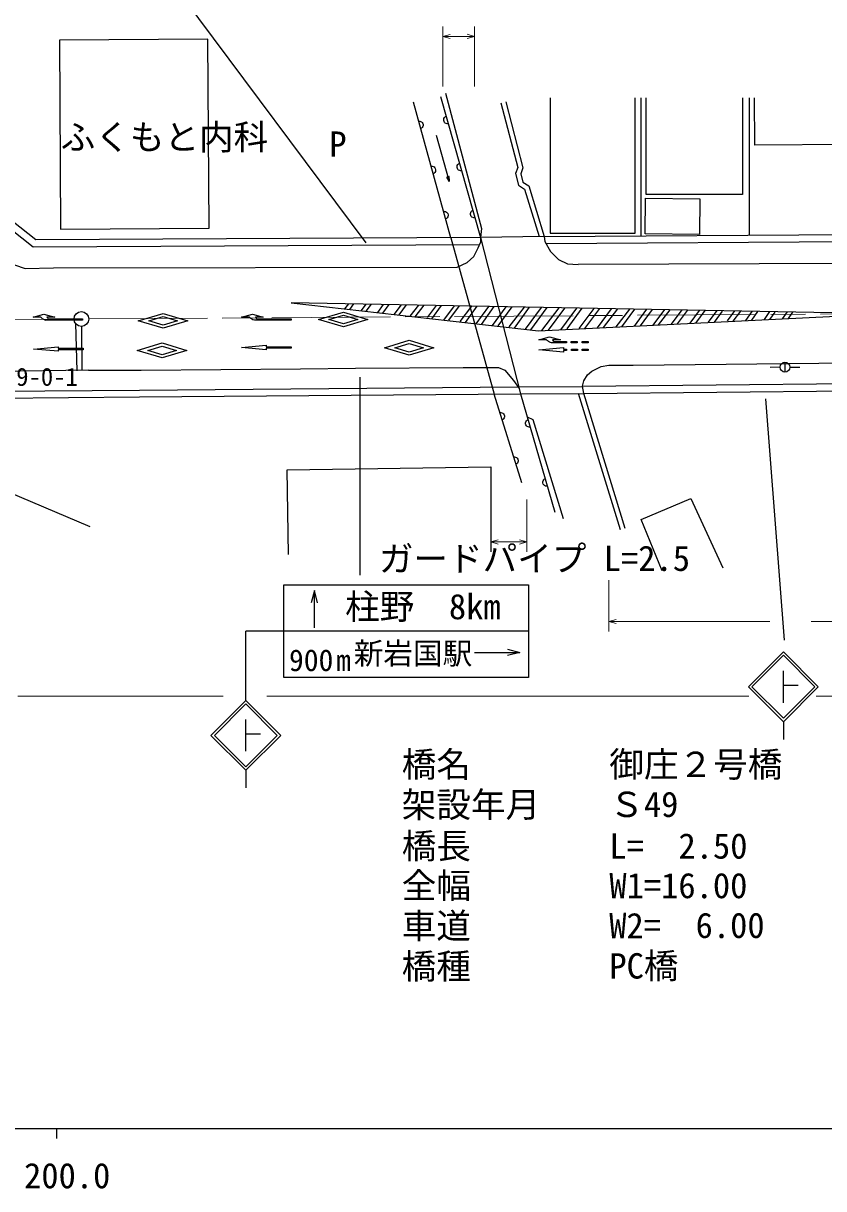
# Model space of a CAD drawing. Units: millimetres, scale not verified. Extents: x 40000 to 680000, y 20000 to 380000.
# Drawn here: x 264642 to 345602, y 198923 to 316805 of the extents above; entities that cross this region are included whole.
import ezdxf
from ezdxf.enums import TextEntityAlignment as Align

# ---------------------------------------------------------------- set-up
doc = ezdxf.new("R2010")
doc.units = ezdxf.units.MM
doc.header["$LTSCALE"] = 1000
doc.linetypes.add('CHAIN', pattern=[18.5, 12, -1.5, 3.5, -1.5])
for name, color, linetype, lineweight in [('M-BGD', 7, 'Continuous', 25), ('M-BMK', 2, 'CHAIN', 13), ('M-BMK-SRVR', 3, 'Continuous', 25), ('M-STR-HTXT', 7, 'Continuous', 13), ('M-STR-STR1', 1, 'Continuous', 25), ('M-STR-STRC', 7, 'Continuous', 25), ('M-TTL-BAND', 7, 'Continuous', 25)]:
    doc.layers.add(name, color=color, linetype=linetype, lineweight=lineweight)
doc.styles.add('ＭＳ ゴシック', font='')
doc.styles.get('ＭＳ ゴシック').set_extended_font_data('MS Gothic')

msp = doc.modelspace()

# ---------------------------------------------------------------- linework, layer by layer
at = {"layer": 'M-BGD'}
for p, q in [((283319, 315194), (268291, 315110)), ((268291, 315110), (268398, 295998)), ((283426, 296082), (283319, 315194)), ((306830, 309385), (310884, 295138)), ((307349, 309743), (310975, 296039)), ((313440, 308873), (315180, 302202)), ((317938, 309280), (317938, 295579)), ((326520, 295579), (326520, 309280)), ((327129, 295307), (327128, 309280)), ((327638, 299473), (327638, 309280)), ((337373, 309280), (337373, 299473)), ((338086, 295379), (338085, 309280)), ((338635, 304485), (338611, 309280)), ((307902, 295121), (304118, 308817)), ((312956, 308746), (314657, 302224)), ((304643, 306920), (304740, 306914)), ((304740, 306914), (304828, 306888)), ((304828, 306888), (304933, 306839)), ((304933, 306839), (305002, 306766)), ((305002, 306766), (305054, 306683)), ((305054, 306683), (305087, 306564)), ((305087, 306564), (305086, 306466)), ((307167, 306978), (307168, 307077)), ((307201, 306859), (307167, 306978)), ((307168, 307077), (307190, 307174)), ((307190, 307174), (307254, 307273)), ((307254, 306776), (307201, 306859)), ((307254, 307273), (307316, 307341)), ((307324, 306705), (307254, 306776)), ((307316, 307341), (307396, 307395)), ((307429, 306656), (307324, 306705)), ((307518, 306631), (307429, 306656)), ((307615, 306626), (307518, 306631)), ((304936, 306202), (304856, 306149)), ((304999, 306270), (304936, 306202)), ((305063, 306368), (304999, 306270)), ((305086, 306466), (305063, 306368)), ((306389, 305473), (307731, 300790)), ((348795, 304536), (338635, 304485)), ((305904, 302355), (306001, 302349)), ((306001, 302349), (306089, 302323)), ((306089, 302323), (306194, 302273)), ((306194, 302273), (306264, 302201)), ((306324, 301803), (306260, 301704)), ((306264, 302201), (306316, 302118)), ((306316, 302118), (306349, 301999)), ((306347, 301900), (306324, 301803)), ((306349, 301999), (306347, 301900)), ((308519, 302230), (308520, 302328)), ((308553, 302110), (308519, 302230)), ((308520, 302328), (308542, 302425)), ((308542, 302425), (308605, 302525)), ((308605, 302028), (308553, 302110)), ((308605, 302525), (308667, 302592)), ((308676, 301956), (308605, 302028)), ((308667, 302592), (308748, 302646)), ((308781, 301907), (308676, 301956)), ((308869, 301882), (308781, 301907)), ((308967, 301877), (308869, 301882)), ((314657, 302224), (314440, 301608)), ((315180, 302202), (314962, 301586)), ((256831, 301163), (265652, 294185)), ((265894, 294886), (257445, 301569)), ((306198, 301637), (306117, 301584)), ((306260, 301704), (306198, 301637)), ((307713, 301305), (307473, 301236)), ((307473, 301236), (307731, 300790)), ((307494, 301229), (307699, 301288)), ((307717, 300839), (307494, 301229)), ((307518, 301216), (307686, 301265)), ((307703, 300888), (307518, 301216)), ((307541, 301203), (307673, 301241)), ((307689, 300936), (307541, 301203)), ((307564, 301191), (307660, 301218)), ((307675, 300986), (307564, 301191)), ((307587, 301178), (307647, 301195)), ((307661, 301034), (307587, 301178)), ((307610, 301165), (307634, 301172)), ((307647, 301083), (307610, 301165)), ((307622, 301168), (307647, 301083)), ((307634, 301172), (307647, 301083)), ((307647, 301195), (307661, 301034)), ((307660, 301218), (307675, 300986)), ((307673, 301241), (307689, 300936)), ((307686, 301265), (307703, 300888)), ((307699, 301288), (307716, 300840)), ((307731, 300790), (307713, 301305)), ((314440, 301608), (314743, 300445)), ((314962, 301586), (315180, 300752)), ((315180, 300752), (315760, 300353)), ((314743, 300445), (315334, 300039)), ((315334, 300039), (316820, 295233)), ((315760, 300353), (317340, 295242)), ((337373, 299473), (327638, 299473)), ((327530, 295507), (327566, 299112)), ((327566, 299112), (333084, 299057)), ((333084, 299057), (333048, 295451)), ((307165, 297790), (307262, 297783)), ((307262, 297783), (307350, 297758)), ((307350, 297758), (307455, 297708)), ((307459, 297072), (307378, 297019)), ((307455, 297708), (307525, 297636)), ((307521, 297139), (307459, 297072)), ((307585, 297238), (307521, 297139)), ((307525, 297636), (307577, 297553)), ((307577, 297553), (307610, 297433)), ((307608, 297335), (307585, 297238)), ((307610, 297433), (307608, 297335)), ((309870, 297481), (309872, 297579)), ((309904, 297362), (309870, 297481)), ((309872, 297579), (309894, 297677)), ((309894, 297677), (309957, 297776)), ((309957, 297279), (309904, 297362)), ((309957, 297776), (310019, 297843)), ((310027, 297207), (309957, 297279)), ((310019, 297843), (310099, 297897)), ((310133, 297158), (310027, 297207)), ((310221, 297133), (310133, 297158)), ((310318, 297128), (310221, 297133)), ((268398, 295998), (283426, 296082)), ((310975, 296039), (310884, 295138)), ((310884, 295138), (265894, 294886)), ((317340, 295242), (310884, 295138)), ((310884, 295138), (310887, 294638)), ((317340, 295242), (384693, 295688)), ((317340, 295242), (317410, 294742)), ((317410, 294742), (317959, 293736)), ((317519, 294543), (384695, 294988)), ((317938, 295579), (326520, 295579)), ((333048, 295451), (327530, 295507)), ((265652, 294185), (310798, 294438)), ((310215, 293231), (310641, 294083)), ((310641, 294083), (310887, 294638)), ((317959, 293736), (318761, 292913)), ((263743, 292379), (264838, 292014)), ((308511, 292135), (309546, 292622)), ((309546, 292622), (310215, 293231)), ((318761, 292913), (319672, 292474)), ((319672, 292474), (320771, 292397)), ((461774, 292989), (320771, 292397)), ((264838, 292014), (267699, 292074)), ((267699, 292074), (308511, 292135)), ((351732, 287433), (291723, 288532)), ((291723, 288532), (316743, 285699)), ((297521, 288426), (297127, 287920)), ((297655, 287861), (298067, 288416)), ((299291, 288394), (298818, 287757)), ((299324, 287672), (299863, 288383)), ((301056, 288350), (300457, 287543)), ((300999, 287482), (301633, 288351)), ((302850, 288329), (302124, 287355)), ((302648, 287308), (303399, 288318)), ((304628, 288296), (303741, 287172)), ((304273, 287111), (305193, 288286)), ((306387, 288253), (305498, 287046)), ((305969, 286926), (306937, 288254)), ((308214, 288230), (307131, 286788)), ((307669, 286790), (308763, 288220)), ((309992, 288198), (308795, 286632)), ((309359, 286535), (310540, 288188)), ((310460, 286411), (311736, 288166)), ((312238, 288157), (310953, 286355)), ((312091, 286226), (313489, 288116)), ((314063, 288123), (312631, 286191)), ((313797, 286088), (315324, 288100)), ((315824, 288091), (314304, 285976)), ((315432, 285864), (317042, 288049)), ((317597, 288045), (315940, 285794)), ((317101, 285717), (318829, 288036)), ((319369, 288005), (317748, 285749)), ((319023, 285812), (320623, 288003)), ((321151, 287980), (319609, 285886)), ((320880, 285926), (322378, 287971)), ((322932, 287953), (321405, 285930)), ((322737, 286002), (324155, 287938)), ((324736, 287928), (323279, 286023)), ((324618, 286111), (325997, 287905)), ((326480, 287881), (325138, 286115)), ((326481, 286182), (327709, 287873)), ((328242, 287863), (327028, 286209)), ((328356, 286275), (329535, 287840)), ((330029, 287809), (328855, 286300)), ((330197, 286366), (331295, 287808)), ((331798, 287765), (330794, 286396)), ((332101, 286460), (333033, 287756)), ((333581, 287741), (332633, 286487)), ((333955, 286563), (334833, 287743)), ((335344, 287691), (334525, 286581)), ((335863, 286708), (336611, 287710)), ((337177, 287700), (336417, 286674)), ((337725, 286739), (338370, 287667)), ((338919, 287655), (338290, 286767)), ((339615, 286833), (340149, 287638)), ((265623, 287077), (266723, 287377)), ((266423, 287077), (265623, 287077)), ((266423, 287077), (266487, 287012)), ((266487, 287012), (266546, 286961)), ((266546, 286961), (266622, 286907)), ((266622, 286907), (266695, 286865)), ((266695, 286865), (266809, 286813)), ((266723, 287377), (267823, 287077)), ((266809, 286813), (266923, 286777)), ((270623, 286777), (266923, 286777)), ((267823, 287077), (267023, 287077)), ((267056, 287031), (267023, 287077)), ((267087, 286996), (267056, 287031)), ((267125, 286962), (267087, 286996)), ((267164, 286933), (267125, 286962)), ((267164, 286933), (270623, 286927)), ((269910, 286453), (270041, 281646)), ((270623, 286927), (270623, 286777)), ((276271, 286717), (278791, 287467)), ((278791, 285967), (276271, 286717)), ((277323, 286717), (278790, 287154)), ((278790, 286281), (277323, 286717)), ((278790, 287154), (280235, 286717)), ((280235, 286717), (278790, 286281)), ((278791, 287467), (281271, 286717)), ((281271, 286717), (278791, 285967)), ((286720, 287069), (287820, 287369)), ((287520, 287069), (286720, 287069)), ((287609, 286982), (287520, 287069)), ((287658, 286943), (287609, 286982)), ((287772, 286868), (287658, 286943)), ((287866, 286822), (287772, 286868)), ((287820, 287369), (288920, 287069)), ((288020, 286769), (287866, 286822)), ((291720, 286769), (288020, 286769)), ((288920, 287069), (288120, 287069)), ((288120, 287069), (288164, 287008)), ((288164, 287008), (288201, 286973)), ((288201, 286973), (288270, 286919)), ((288262, 286925), (291720, 286919)), ((291720, 286919), (291720, 286769)), ((294508, 286839), (297028, 287589)), ((297028, 286089), (294508, 286839)), ((295560, 286839), (297027, 287276)), ((297027, 286402), (295560, 286839)), ((297027, 287276), (298471, 286839)), ((298471, 286839), (297027, 286402)), ((297028, 287589), (299508, 286839)), ((299508, 286839), (297028, 286089)), ((316743, 285699), (351732, 287433)), ((340673, 287591), (340132, 286858)), ((341423, 286922), (341926, 287606)), ((342460, 287572), (342024, 286952)), ((270603, 281702), (270555, 286141)), ((276174, 283717), (278694, 284467)), ((277226, 283717), (278694, 284153)), ((278694, 284467), (281174, 283717)), ((278694, 284153), (280138, 283717)), ((286724, 284016), (289224, 284241)), ((289224, 284241), (289224, 284091)), ((301162, 283992), (303682, 284742)), ((302214, 283992), (303681, 284429)), ((303681, 284429), (305126, 283992)), ((303682, 284742), (306162, 283992)), ((316774, 284785), (317874, 285085)), ((317574, 284785), (316774, 284785)), ((317630, 284727), (317574, 284785)), ((317693, 284673), (317630, 284727)), ((317764, 284621), (317693, 284673)), ((317856, 284567), (317764, 284621)), ((317970, 284517), (317856, 284567)), ((317874, 285085), (318974, 284785)), ((318074, 284485), (317970, 284517)), ((319574, 284485), (318074, 284485)), ((318974, 284785), (318183, 284771)), ((318183, 284771), (318244, 284698)), ((318244, 284698), (318324, 284635)), ((318315, 284640), (319574, 284635)), ((319574, 284635), (319574, 284485)), ((320074, 284485), (320074, 284635)), ((320074, 284635), (320674, 284635)), ((320674, 284485), (320074, 284485)), ((320674, 284635), (320674, 284485)), ((321174, 284485), (321174, 284635)), ((321174, 284635), (321774, 284635)), ((321774, 284485), (321174, 284485)), ((321774, 284635), (321774, 284485)), ((265680, 283858), (268180, 284083)), ((268180, 283633), (265680, 283858)), ((268180, 284083), (268180, 283933)), ((268180, 283933), (270680, 283933)), ((270680, 283783), (268180, 283783)), ((268180, 283783), (268180, 283633)), ((270680, 283933), (270680, 283783)), ((278694, 282967), (276174, 283717)), ((278694, 283280), (277226, 283717)), ((281174, 283717), (278694, 282967)), ((280138, 283717), (278694, 283280)), ((289224, 283791), (286724, 284016)), ((289224, 284091), (291724, 284091)), ((291724, 283941), (289224, 283941)), ((289224, 283941), (289224, 283791)), ((291724, 284091), (291724, 283941)), ((303682, 283242), (301162, 283992)), ((303681, 283556), (302214, 283992)), ((305126, 283992), (303681, 283556)), ((306162, 283992), (303682, 283242)), ((316786, 283772), (319286, 283997)), ((319286, 283547), (316786, 283772)), ((319286, 283997), (319286, 283847)), ((319286, 283847), (319586, 283847)), ((319586, 283697), (319286, 283697)), ((319286, 283697), (319286, 283547)), ((319586, 283847), (319586, 283697)), ((320086, 283697), (320086, 283847)), ((320086, 283847), (320686, 283847)), ((320686, 283697), (320086, 283697)), ((320686, 283847), (320686, 283697)), ((321186, 283697), (321186, 283847)), ((321186, 283847), (321786, 283847)), ((321786, 283697), (321186, 283697)), ((321786, 283847), (321786, 283697)), ((326329, 282241), (461100, 283628)), ((276553, 281703), (292667, 281865)), ((292667, 281865), (298243, 281919)), ((298243, 281919), (309126, 281973)), ((309126, 281973), (312699, 281973)), ((312699, 281973), (313349, 281703)), ((322147, 281632), (323108, 282081)), ((323108, 282081), (323861, 282209)), ((323861, 282209), (326329, 282241)), ((341185, 282009), (340186, 281979)), ((341685, 282522), (341685, 281527)), ((342185, 282024), (343185, 282024)), ((271247, 281703), (247607, 281432)), ((271247, 281703), (276553, 281703)), ((298696, 281025), (298696, 260980)), ((313349, 281703), (314215, 280674)), ((314215, 280674), (314811, 279862)), ((321201, 280094), (321345, 280655)), ((458824, 281499), (321208, 280055)), ((321329, 279357), (458487, 280796)), ((321345, 280655), (321698, 281231)), ((321698, 281231), (322147, 281632)), ((246986, 279486), (276381, 279706)), ((276381, 279706), (314696, 280019)), ((314741, 280019), (321208, 280055)), ((314811, 279862), (314919, 279320)), ((321329, 279357), (321201, 280094)), ((246991, 278786), (276387, 279006)), ((276387, 279006), (314919, 279320)), ((315054, 270325), (312270, 279286)), ((314919, 279320), (321329, 279357)), ((314919, 279320), (318404, 267366)), ((325055, 265558), (320807, 279354)), ((325533, 265706), (321329, 279357)), ((312848, 277428), (312945, 277425)), ((312945, 277425), (313034, 277402)), ((313034, 277402), (313140, 277355)), ((313140, 277355), (313212, 277286)), ((313212, 277286), (313267, 277204)), ((313267, 277204), (313304, 277086)), ((313304, 277086), (313305, 276988)), ((313164, 276720), (313085, 276664)), ((313224, 276789), (313164, 276720)), ((313285, 276889), (313224, 276789)), ((313305, 276988), (313285, 276889)), ((315452, 276298), (315453, 276396)), ((315487, 276179), (315452, 276298)), ((315453, 276396), (315474, 276494)), ((315474, 276494), (315537, 276593)), ((315540, 276096), (315487, 276179)), ((315537, 276593), (315599, 276661)), ((315611, 276025), (315540, 276096)), ((315593, 277008), (316179, 276735)), ((315599, 276661), (315679, 276716)), ((315717, 275977), (315611, 276025)), ((315805, 275953), (315717, 275977)), ((315902, 275948), (315805, 275953)), ((316179, 276735), (319258, 266719)), ((314240, 272947), (314337, 272944)), ((314337, 272944), (314426, 272921)), ((314426, 272921), (314532, 272875)), ((314532, 272875), (314604, 272805)), ((314616, 272308), (314556, 272239)), ((314604, 272805), (314659, 272723)), ((314677, 272408), (314616, 272308)), ((314659, 272723), (314696, 272605)), ((314697, 272507), (314677, 272408)), ((314696, 272605), (314697, 272507)), ((271421, 265857), (258793, 271238)), ((291324, 271621), (311933, 271926)), ((291451, 263073), (291324, 271621)), ((311933, 271926), (311933, 263339)), ((314556, 272239), (314477, 272183)), ((317195, 270321), (317196, 270419)), ((317230, 270202), (317195, 270321)), ((317196, 270419), (317217, 270517)), ((317217, 270517), (317280, 270616)), ((317283, 270119), (317230, 270202)), ((317280, 270616), (317341, 270684)), ((317354, 270048), (317283, 270119)), ((317341, 270684), (317421, 270739)), ((317459, 270000), (317354, 270048)), ((317548, 269976), (317459, 270000)), ((317645, 269971), (317548, 269976)), ((327124, 266599), (332176, 268737)), ((332176, 268737), (335415, 261741)), ((329262, 261418), (327124, 266599))]:
    msp.add_line(p, q, dxfattribs=at)
msp.add_circle((341685, 282024), 498, dxfattribs=at)
at = {"layer": 'M-BMK'}
for p, q in [((171298, 286227), (269769, 286886)), ((271269, 286896), (369413, 287551))]:
    msp.add_line(p, q, dxfattribs=at)
at = {"layer": 'M-BMK-SRVR'}
msp.add_circle((270519, 286891), 746, dxfattribs=at)
at = {"layer": 'M-STR-HTXT'}
for p, q in [((307084, 310406), (307084, 316475)), ((310280, 316475), (310280, 310406)), ((307084, 315475), (307834, 315689)), ((307834, 315260), (307084, 315475)), ((307084, 315475), (310280, 315475)), ((309530, 315691), (310280, 315475)), ((310280, 315475), (309530, 315262)), ((315570, 263339), (315570, 268637)), ((311933, 264339), (312683, 264553)), ((312683, 264124), (311933, 264339)), ((311933, 264339), (315570, 264339)), ((314820, 264555), (315570, 264339)), ((315570, 264339), (314820, 264125)), ((323860, 260492), (323860, 255294)), ((323860, 256294), (324610, 256508)), ((324610, 256078), (323860, 256294)), ((323860, 256294), (340158, 256294)), ((344319, 256294), (459443, 256294)), ((264103, 248749), (284874, 248749)), ((289280, 248749), (338033, 248749)), ((344839, 248749), (527123, 248749))]:
    msp.add_line(p, q, dxfattribs=at)
at = {"layer": 'M-STR-STR1'}
for p, q in [((307902, 295121), (312270, 279286)), ((310884, 295138), (314919, 279320))]:
    msp.add_line(p, q, dxfattribs=at)
at = {"layer": 'M-STR-STRC'}
for p, q in [((299331, 294583), (270309, 333533)), ((339724, 278832), (341603, 254403)), ((290997, 250616), (290997, 260020)), ((290997, 260020), (315744, 260020)), ((294083, 259427), (293770, 258177)), ((294395, 258177), (294083, 259427)), ((294083, 255642), (294083, 259427)), ((315744, 260020), (315744, 250616)), ((287150, 248313), (287150, 255318)), ((315744, 255318), (287150, 255318)), ((313605, 253481), (314855, 253169)), ((310273, 253169), (314855, 253169)), ((314855, 253169), (313605, 252856)), ((337987, 249694), (341523, 253230)), ((338341, 249694), (341523, 252876)), ((341523, 253230), (345058, 249694)), ((344705, 249694), (341523, 252876)), ((341523, 248085), (341523, 251311)), ((315744, 250616), (290997, 250616)), ((341523, 246159), (337987, 249694)), ((341523, 246512), (338341, 249694)), ((341523, 249856), (343023, 249856)), ((345058, 249694), (341523, 246159)), ((341523, 246512), (344705, 249694)), ((283614, 244778), (287150, 248313)), ((283968, 244778), (287150, 247960)), ((287150, 248313), (290685, 244778)), ((290332, 244778), (287150, 247960)), ((287150, 243168), (287150, 246394)), ((341523, 246159), (341523, 244372)), ((287150, 241242), (283614, 244778)), ((287150, 241596), (283968, 244778)), ((287150, 244940), (288650, 244940)), ((290685, 244778), (287150, 241242)), ((287150, 241596), (290332, 244778)), ((287150, 241242), (287150, 239455))]:
    msp.add_line(p, q, dxfattribs=at)
at = {"layer": 'M-TTL-BAND'}
for p, q in [((40000, 205000), (579000, 205000)), ((268000, 205000), (268000, 204000))]:
    msp.add_line(p, q, dxfattribs=at)

# ---------------------------------------------------------------- texts
at = {"layer": 'M-BGD', "style": 'ＭＳ ゴシック'}
for s, p in [('ふくもと内科', (268418, 303242)), ('P', (295594, 302529)), ('橋名\u3000\u3000\u3000\u3000御庄２号橋', (302921, 239792)), ('橋長\u3000\u3000\u3000\u3000L=\u30002.50', (302921, 231541)), ('全幅\u3000\u3000\u3000\u3000W1=16.00', (302921, 227537))]:
    msp.add_text(s, height=2566, dxfattribs=at).set_placement(p, align=Align.BOTTOM_LEFT)
for s, p in [('架設年月\u3000\u3000Ｓ49', (302921, 235707)), ('車道  \u3000\u3000\u3000W2=\u30006.00', (302921, 223452)), ('橋種\u3000\u3000\u3000\u3000PC橋', (302921, 219366))]:
    msp.add_text(s, height=2566, rotation=0.1, dxfattribs=at).set_placement(p, align=Align.BOTTOM_LEFT)
at = {"layer": 'M-BMK-SRVR', "style": 'ＭＳ ゴシック'}
msp.add_text('1-9-0-1', height=1833, dxfattribs=at).set_placement((261431, 279583), align=Align.BOTTOM_LEFT)
at = {"layer": 'M-STR-HTXT', "style": 'ＭＳ ゴシック'}
msp.add_text('ガードパイプ L=2.5', height=2566, rotation=0.1, dxfattribs=at).set_placement((300609, 260590), align=Align.BOTTOM_LEFT)
at = {"layer": 'M-STR-STRC', "style": 'ＭＳ ゴシック'}
for s, height, p in [('柱野\u30008km', 2566, (297192, 255754)), ('新岩国駅', 2199, (298063, 251309)), ('m', 2199, (296275, 250616))]:
    msp.add_text(s, height=height, dxfattribs=at).set_placement(p, align=Align.BOTTOM_LEFT)
msp.add_text('900', height=2199, rotation=0.1, dxfattribs=at).set_placement((291520, 250616), align=Align.BOTTOM_LEFT)
at = {"layer": 'M-TTL-BAND', "style": 'ＭＳ ゴシック'}
msp.add_text('200.0', height=2566, dxfattribs=at).set_placement((264719, 198195), align=Align.BOTTOM_LEFT)

doc.saveas('drawing.dxf')
